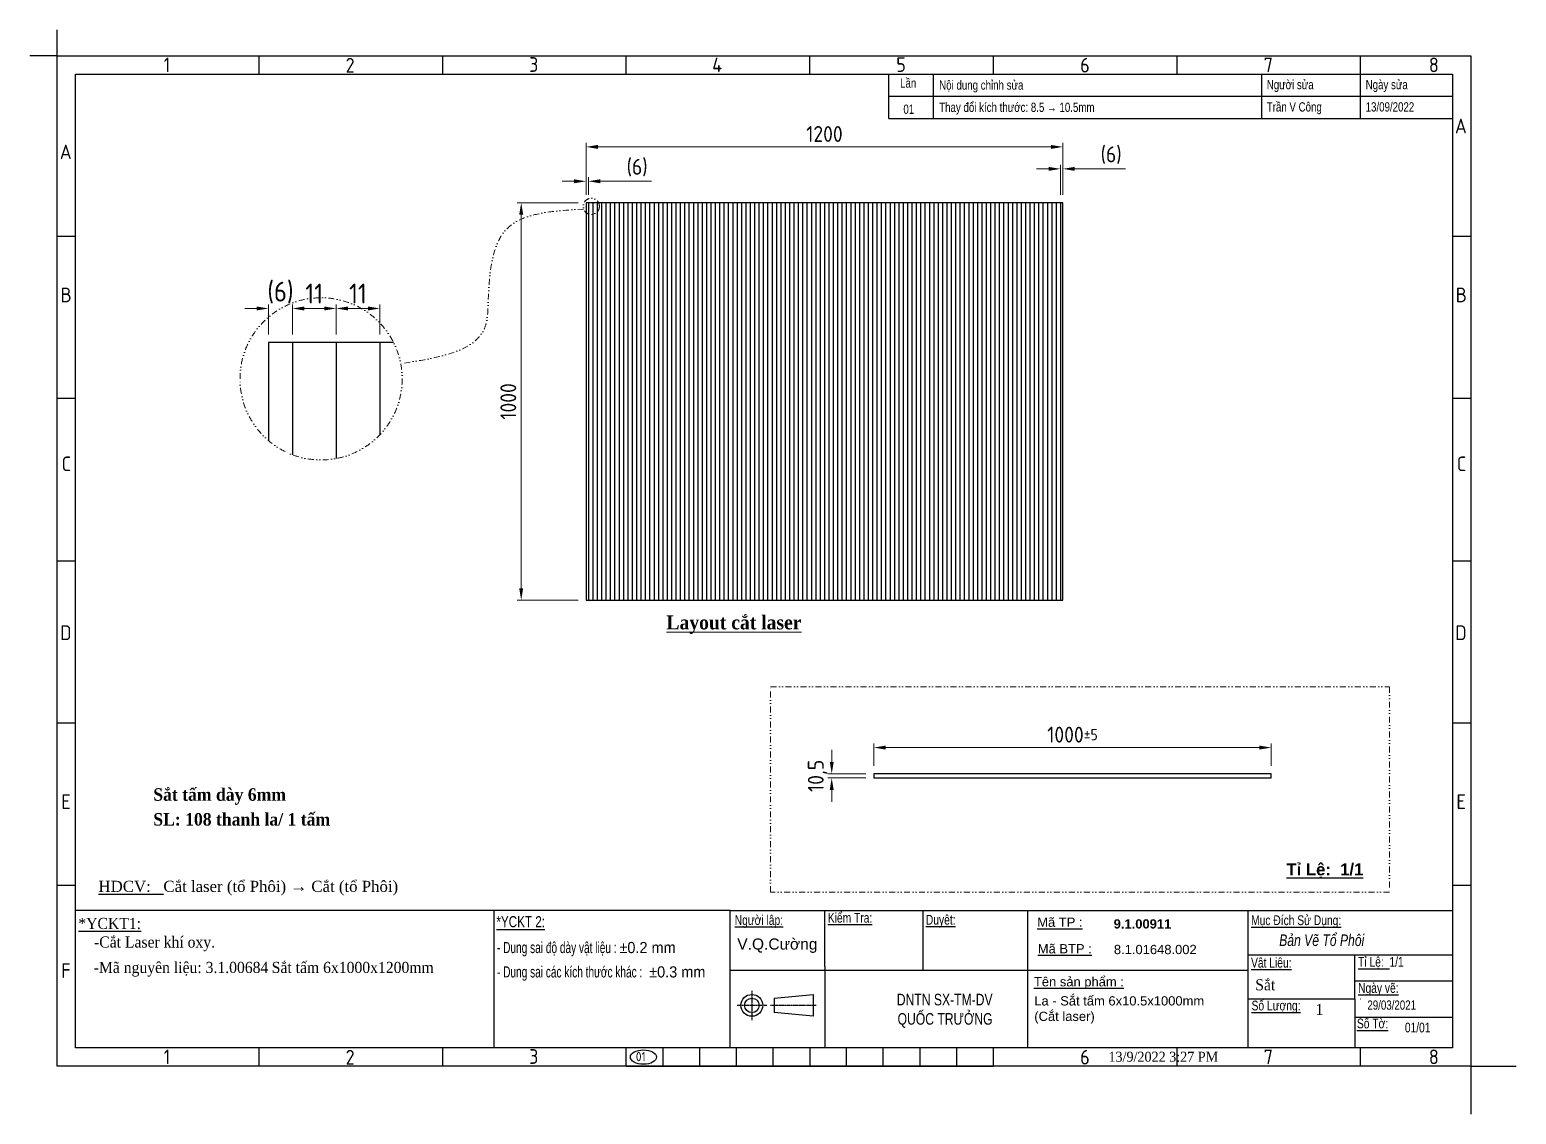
# Model space of a CAD drawing. Header units: millimetres. Extents: x -127318 to -46279, y 54276 to 57025.
# Drawn here: x -114175 to -110434, y 54296 to 57025 of the extents above; entities that cross this region are included whole.
import ezdxf

# ---------------------------------------------------------------- set-up
doc = ezdxf.new("R2010")
doc.units = ezdxf.units.MM
doc.header["$PDMODE"] = 2
for name, pattern in [('CENTER', [2, 1.25, -0.25, 0.25, -0.25]), ('CENTERX2', [4, 2.5, -0.5, 0.5, -0.5]), ('CONTPVMNIL', [0]), ('DIVIDE', [1.25, 0.5, -0.25, 0, -0.25, 0, -0.25])]:
    doc.linetypes.add(name, pattern=pattern)
doc.layers.get('0').update_dxf_attribs({"linetype": 'CONTPVMNIL'})
doc.layers.get('DEFPOINTS').update_dxf_attribs({"color": 6})
for name, color, linetype in [('CENTER', 1, 'CENTERX2'), ('FRAME050', 6, 'Continuous'), ('MAIN', 7, 'Continuous')]:
    doc.layers.add(name, color=color, linetype=linetype)
doc.layers.add('D KT', color=4, linetype='Continuous', lineweight=18)
doc.layers.add('d tam', color=2, linetype='CENTER', lineweight=9)
doc.styles.add('ISOCP', font='isocp')
doc.styles.add('Kich thuoc', font='isocp.shx', dxfattribs={"width": 0.78})
doc.styles.add('SLDTEXTSTYLE0', font='timesi.ttf', dxfattribs={"width": 0.933, "bigfont": 'bigfont'})
doc.styles.add('SLDTEXTSTYLE3', font='TXT', dxfattribs={"width": 0.65, "bigfont": 'bigfont'})
doc.styles.get("Standard").update_dxf_attribs({"font": 'isocp.shx'})
doc.styles.add('style1', font='arial.ttf', dxfattribs={"width": 0.75})
doc.dimstyles.new('dim 20', dxfattribs={"dimscale": 20, "dimtxt": 2.5, "dimasz": 1.5, "dimexe": 0.5, "dimexo": 1, "dimtad": 1, "dimtoh": 1, "dimtxsty": 'ISOCP', "dimcen": 0, "dimclrd": 3, "dimclre": 3, "dimclrt": 7, "dimadec": 0, "dimazin": 0, "dimtfac": 1, "dimtix": 1, "dimtofl": 0, "dimtmove": 0, "dimatfit": 3, "dimfxl": 1, "dimlwd": 5, "dimlwe": 5, "dimarcsym": 0})

# ---------------------------------------------------------------- blocks, each defined once
blk = doc.blocks.new('khung moi')
at = {"layer": 'FRAME050'}
for p, q in [((-261.36, 221.36), (-261.36, 225.32)), ((-221.76, 221.36), (-221.76, 225.32)), ((-182.16, 221.36), (-182.16, 225.32)), ((-142.56, 221.36), (-142.56, 225.32)), ((-102.96, 221.36), (-102.96, 225.32)), ((-63.36, 221.36), (-63.36, 225.32)), ((-23.76, 221.36), (-23.76, 225.32)), ((-300.96, 186.36), (-304.92, 186.36)), ((0, 186.36), (-3.96, 186.36)), ((-300.96, 151.36), (-304.92, 151.36)), ((0, 151.36), (-3.96, 151.36)), ((-304.92, 116.36), (-300.96, 116.36)), ((-3.96, 116.36), (0, 116.36)), ((-300.96, 81.36), (-304.92, 81.36)), ((0, 81.36), (-3.96, 81.36)), ((-300.96, 46.36), (-304.92, 46.36)), ((0, 46.36), (-3.96, 46.36)), ((-261.36, 7.4), (-261.36, 11.36)), ((-221.76, 7.4), (-221.76, 11.36)), ((-182.16, 7.4), (-182.16, 11.36)), ((-174.24, 7.4), (-174.24, 11.36)), ((-166.32, 7.4), (-166.32, 11.36)), ((-158.4, 7.4), (-158.4, 11.36)), ((-150.48, 7.4), (-150.48, 11.36)), ((-142.56, 11.36), (-142.56, 7.4)), ((-134.64, 7.4), (-134.64, 11.36)), ((-126.72, 7.4), (-126.72, 11.36)), ((-118.8, 7.4), (-118.8, 11.36)), ((-110.88, 7.4), (-110.88, 11.36)), ((-102.96, 7.4), (-102.96, 11.36)), ((-63.36, 7.4), (-63.36, 11.36)), ((-23.76, 7.4), (-23.76, 11.36)), ((-182.16, 7.4), (-102.96, 7.4))]:
    blk.add_line(p, q, dxfattribs=at)
at = {"layer": 'MAIN'}
for p, q in [((-304.92, 225.32), (-304.92, 230.92)), ((-304.92, 225.32), (-310.86, 225.32)), ((0, 7.4), (9.82, 7.4)), ((0, 7.4), (0, -3))]:
    blk.add_line(p, q, dxfattribs=at)
at = {"layer": 'MAIN', "color": 7, "linetype": 'Continuous'}
blk.add_lwpolyline([(-300.96, 221.36), (-3.96, 221.36), (-3.96, 11.36), (-300.96, 11.36)], close=True, dxfattribs=at)
at = {"layer": 'FRAME050', "style": 'ISOCP'}
for s, p in [('1', (-281.95, 221.76)), ('2', (-242.72, 221.68)), ('3', (-203.13, 221.83)), ('4', (-163.63, 221.76)), ('5', (-123.93, 221.83)), ('6', (-84.25, 221.69)), ('7', (-44.67, 221.76)), ('8', (-9.03, 221.76)), ('A', (-3.41, 208.57)), ('A', (-304.37, 203)), ('B', (-304.21, 172.14)), ('B', (-3.25, 172.14)), ('C', (-303.97, 135.71)), ('C', (-3.01, 135.71)), ('D', (-304.3, 99.28)), ('D', (-3.34, 99.28)), ('E', (-304.05, 62.84)), ('E', (-3.09, 62.84)), ('F', (-304.05, 26.41)), ('1', (-281.95, 7.8)), ('2', (-242.72, 7.72)), ('3', (-203.13, 7.87)), ('6', (-84.25, 7.73)), ('7', (-44.67, 7.8)), ('8', (-9.03, 7.8))]:
    blk.add_text(s, height=3.17, dxfattribs=at).set_placement(p)
blk = doc.blocks.new('yuiyu')
at = {"layer": 'D KT', "style": 'Kich thuoc', "width": 0.75}
blk.add_attdef('STT', (-17957.6, 19159.1), '', height=2.5, dxfattribs=at)
blk = doc.blocks.new('*D584')
at = {"layer": 'D KT', "color": 3, "lineweight": 5, "ltscale": 3, "transparency": 16777216}
for p, q in [((-112794.7, 56589.3), (-112947.9, 56589.3)), ((-112937.9, 56559.3), (-112937.9, 55619.3)), ((-112794.7, 55589.3), (-112947.9, 55589.3))]:
    blk.add_line(p, q, dxfattribs=at)
at = {"layer": 'D KT', "color": 3, "ltscale": 3, "transparency": 16777216}
for points in [[(-112942.9, 56559.3), (-112932.9, 56559.3), (-112937.9, 56589.3)], [(-112942.9, 55619.3), (-112932.9, 55619.3), (-112937.9, 55589.3)]]:
    blk.add_solid(points, dxfattribs=at)
at = {"layer": 'DEFPOINTS', "color": 0, "ltscale": 3, "transparency": 16777216}
for p in [(-112774.7, 56589.3), (-112937.9, 55589.3), (-112774.7, 55589.3)]:
    blk.add_point(p, dxfattribs=at)
at = {"layer": 'D KT', "color": 7, "ltscale": 3, "transparency": 16777216, "insert": (-112970.4, 56089.3), "char_height": 40, "attachment_point": 5, "rotation": 90, "style": 'ISOCP'}
blk.add_mtext('1000', dxfattribs=at)
blk = doc.blocks.new('*D581')
at = {"layer": 'D KT', "color": 3, "lineweight": 5, "ltscale": 3, "transparency": 16777216}
for p, q in [((-112774.7, 56609.3), (-112774.7, 56739.8)), ((-112744.7, 56729.8), (-111604.7, 56729.8)), ((-111574.7, 56609.3), (-111574.7, 56739.8))]:
    blk.add_line(p, q, dxfattribs=at)
at = {"layer": 'D KT', "color": 3, "ltscale": 3, "transparency": 16777216}
for points in [[(-112744.7, 56734.8), (-112744.7, 56724.8), (-112774.7, 56729.8)], [(-111604.7, 56734.8), (-111604.7, 56724.8), (-111574.7, 56729.8)]]:
    blk.add_solid(points, dxfattribs=at)
at = {"layer": 'DEFPOINTS', "color": 0, "ltscale": 3, "transparency": 16777216}
for p in [(-111574.7, 56729.8), (-112774.7, 56589.3), (-111574.7, 56589.3)]:
    blk.add_point(p, dxfattribs=at)
at = {"layer": 'D KT', "color": 7, "ltscale": 3, "transparency": 16777216, "insert": (-112174.7, 56762.3), "char_height": 40, "attachment_point": 5, "style": 'ISOCP'}
blk.add_mtext('1200', dxfattribs=at)
blk = doc.blocks.new('*D582')
at = {"color": 3, "lineweight": 5, "transparency": 16777216}
for p, q in [((-112804.7, 56643.3), (-112834.7, 56643.3)), ((-112774.7, 56609.3), (-112774.7, 56653.3)), ((-112768.7, 56609.3), (-112768.7, 56653.3)), ((-112738.7, 56643.3), (-112609.7, 56643.3))]:
    blk.add_line(p, q, dxfattribs=at)
at = {"color": 3, "transparency": 16777216}
for points in [[(-112804.7, 56648.3), (-112804.7, 56638.3), (-112774.7, 56643.3)], [(-112738.7, 56648.3), (-112738.7, 56638.3), (-112768.7, 56643.3)]]:
    blk.add_solid(points, dxfattribs=at)
at = {"layer": 'DEFPOINTS', "color": 0, "transparency": 16777216}
for p in [(-112768.7, 56643.3), (-112774.7, 56589.3), (-112768.7, 56589.3)]:
    blk.add_point(p, dxfattribs=at)
at = {"color": 7, "transparency": 16777216, "insert": (-112646.2, 56677.8), "char_height": 40, "attachment_point": 5, "style": 'ISOCP'}
blk.add_mtext('(6)', dxfattribs=at)
blk = doc.blocks.new('*D583')
at = {"color": 3, "lineweight": 5, "ltscale": 3, "transparency": 16777216}
for p, q in [((-111580.7, 56609.3), (-111580.7, 56684.5)), ((-111574.7, 56609.3), (-111574.7, 56684.5)), ((-111610.7, 56674.5), (-111640.7, 56674.5)), ((-111544.7, 56674.5), (-111416.7, 56674.5))]:
    blk.add_line(p, q, dxfattribs=at)
at = {"color": 3, "ltscale": 3, "transparency": 16777216}
for points in [[(-111610.7, 56679.5), (-111610.7, 56669.5), (-111580.7, 56674.5)], [(-111544.7, 56679.5), (-111544.7, 56669.5), (-111574.7, 56674.5)]]:
    blk.add_solid(points, dxfattribs=at)
at = {"layer": 'DEFPOINTS', "color": 0, "ltscale": 3, "transparency": 16777216}
for p in [(-111574.7, 56674.5), (-111580.7, 56589.3), (-111574.7, 56589.3)]:
    blk.add_point(p, dxfattribs=at)
at = {"color": 7, "ltscale": 3, "transparency": 16777216, "insert": (-111453.2, 56709), "char_height": 40, "attachment_point": 5, "style": 'ISOCP'}
blk.add_mtext('(6)', dxfattribs=at)
blk = doc.blocks.new('*D585')
at = {"color": 3, "lineweight": 5, "ltscale": 30, "transparency": 16777216}
for p, q in [((-112156.4, 55182.3), (-112156.4, 55212.3)), ((-112070.4, 55152.3), (-112166.4, 55152.3)), ((-112070.4, 55141.8), (-112166.4, 55141.8)), ((-112156.4, 55111.8), (-112156.4, 55081.8))]:
    blk.add_line(p, q, dxfattribs=at)
at = {"color": 3, "ltscale": 30, "transparency": 16777216}
for points in [[(-112161.4, 55182.3), (-112151.4, 55182.3), (-112156.4, 55152.3)], [(-112161.4, 55111.8), (-112151.4, 55111.8), (-112156.4, 55141.8)]]:
    blk.add_solid(points, dxfattribs=at)
at = {"layer": 'DEFPOINTS', "color": 0, "ltscale": 30, "transparency": 16777216}
for p in [(-112156.4, 55152.3), (-112050.4, 55152.3), (-112050.4, 55141.8)]:
    blk.add_point(p, dxfattribs=at)
at = {"color": 7, "ltscale": 30, "transparency": 16777216, "insert": (-112191.9, 55147.1), "char_height": 40, "attachment_point": 5, "rotation": 90, "style": 'ISOCP'}
blk.add_mtext('10,5', dxfattribs=at)
blk = doc.blocks.new('*D586')
at = {"color": 3, "lineweight": 5, "ltscale": 30, "transparency": 16777216}
for p, q in [((-112050.4, 55172.3), (-112050.4, 55228.3)), ((-111050.4, 55172.3), (-111050.4, 55228.3)), ((-112020.4, 55218.3), (-111080.4, 55218.3))]:
    blk.add_line(p, q, dxfattribs=at)
at = {"color": 3, "ltscale": 30, "transparency": 16777216}
for points in [[(-112020.4, 55223.3), (-112020.4, 55213.3), (-112050.4, 55218.3)], [(-111080.4, 55223.3), (-111080.4, 55213.3), (-111050.4, 55218.3)]]:
    blk.add_solid(points, dxfattribs=at)
at = {"layer": 'DEFPOINTS', "color": 0, "ltscale": 30, "transparency": 16777216}
for p in [(-111050.4, 55218.3), (-112050.4, 55152.3), (-111050.4, 55152.3)]:
    blk.add_point(p, dxfattribs=at)
at = {"color": 7, "ltscale": 30, "transparency": 16777216, "insert": (-111550.4, 55250.8), "char_height": 40, "attachment_point": 5, "style": 'ISOCP'}
blk.add_mtext('\\A1;1000{\\H28;±5}', dxfattribs=at)
blk = doc.blocks.new('*D587')
at = {"color": 3, "lineweight": 5, "ltscale": 30, "transparency": 16777216}
for p, q in [((-113603.8, 56323.2), (-113633.8, 56323.2)), ((-113573.8, 56257.5), (-113573.8, 56333.2)), ((-113513.8, 56257.5), (-113513.8, 56333.2)), ((-113483.8, 56323.2), (-113453.8, 56323.2))]:
    blk.add_line(p, q, dxfattribs=at)
at = {"color": 3, "ltscale": 30, "transparency": 16777216}
for points in [[(-113603.8, 56328.2), (-113603.8, 56318.2), (-113573.8, 56323.2)], [(-113483.8, 56328.2), (-113483.8, 56318.2), (-113513.8, 56323.2)]]:
    blk.add_solid(points, dxfattribs=at)
at = {"layer": 'DEFPOINTS', "color": 0, "ltscale": 30, "transparency": 16777216}
for p in [(-113573.8, 56323.2), (-113573.8, 56237.5), (-113513.8, 56237.5)]:
    blk.add_point(p, dxfattribs=at)
at = {"color": 7, "ltscale": 30, "transparency": 16777216, "insert": (-113543.8, 56363.2), "char_height": 50, "attachment_point": 5, "style": 'ISOCP'}
blk.add_mtext('(6)', dxfattribs=at)
blk = doc.blocks.new('*D588')
at = {"color": 3, "lineweight": 5, "ltscale": 30, "transparency": 16777216}
for p, q in [((-113513.8, 56257.5), (-113513.8, 56333.2)), ((-113483.8, 56323.2), (-113433.8, 56323.2)), ((-113403.8, 56257.5), (-113403.8, 56333.2))]:
    blk.add_line(p, q, dxfattribs=at)
at = {"color": 3, "ltscale": 30, "transparency": 16777216}
for points in [[(-113483.8, 56328.2), (-113483.8, 56318.2), (-113513.8, 56323.2)], [(-113433.8, 56328.2), (-113433.8, 56318.2), (-113403.8, 56323.2)]]:
    blk.add_solid(points, dxfattribs=at)
at = {"layer": 'DEFPOINTS', "color": 0, "ltscale": 30, "transparency": 16777216}
for p in [(-113403.8, 56323.2), (-113513.8, 56237.5), (-113403.8, 56237.5)]:
    blk.add_point(p, dxfattribs=at)
at = {"color": 7, "ltscale": 30, "transparency": 16777216, "insert": (-113458.8, 56360.7), "char_height": 50, "attachment_point": 5, "style": 'ISOCP'}
blk.add_mtext('11', dxfattribs=at)
blk = doc.blocks.new('*D589')
at = {"color": 3, "lineweight": 5, "ltscale": 30, "transparency": 16777216}
for p, q in [((-113403.8, 56257.5), (-113403.8, 56333.2)), ((-113373.8, 56323.2), (-113323.8, 56323.2)), ((-113293.8, 56257.5), (-113293.8, 56333.2))]:
    blk.add_line(p, q, dxfattribs=at)
at = {"color": 3, "ltscale": 30, "transparency": 16777216}
for points in [[(-113373.8, 56328.2), (-113373.8, 56318.2), (-113403.8, 56323.2)], [(-113323.8, 56328.2), (-113323.8, 56318.2), (-113293.8, 56323.2)]]:
    blk.add_solid(points, dxfattribs=at)
at = {"layer": 'DEFPOINTS', "color": 0, "ltscale": 30, "transparency": 16777216}
for p in [(-113293.8, 56323.2), (-113403.8, 56237.5), (-113293.8, 56237.5)]:
    blk.add_point(p, dxfattribs=at)
at = {"color": 7, "ltscale": 30, "transparency": 16777216, "insert": (-113348.8, 56360.7), "char_height": 50, "attachment_point": 5, "style": 'ISOCP'}
blk.add_mtext('11', dxfattribs=at)

msp = doc.modelspace()

# ---------------------------------------------------------------- linework, layer by layer
at = {"ltscale": 30}
for p, q in [((-112768.695, 56589.313), (-112768.695, 55589.313)), ((-112757.695, 56589.313), (-112757.695, 55589.313)), ((-112746.695, 56589.313), (-112746.695, 55589.313)), ((-112735.695, 56589.313), (-112735.695, 55589.313)), ((-112724.695, 56589.313), (-112724.695, 55589.313)), ((-112713.695, 56589.313), (-112713.695, 55589.313)), ((-112702.695, 56589.313), (-112702.695, 55589.313)), ((-112691.695, 56589.313), (-112691.695, 55589.313)), ((-112680.695, 56589.313), (-112680.695, 55589.313)), ((-112669.695, 56589.313), (-112669.695, 55589.313)), ((-112658.695, 56589.313), (-112658.695, 55589.313)), ((-112647.695, 56589.313), (-112647.695, 55589.313)), ((-112636.695, 56589.313), (-112636.695, 55589.313)), ((-112625.695, 56589.313), (-112625.695, 55589.313)), ((-112614.695, 56589.313), (-112614.695, 55589.313)), ((-112603.695, 56589.313), (-112603.695, 55589.313)), ((-112592.695, 56589.313), (-112592.695, 55589.313)), ((-112581.695, 56589.313), (-112581.695, 55589.313)), ((-112570.695, 56589.313), (-112570.695, 55589.313)), ((-112559.695, 56589.313), (-112559.695, 55589.313)), ((-112548.695, 56589.313), (-112548.695, 55589.313)), ((-112537.695, 56589.313), (-112537.695, 55589.313)), ((-112526.695, 56589.313), (-112526.695, 55589.313)), ((-112515.695, 56589.313), (-112515.695, 55589.313)), ((-112504.695, 56589.313), (-112504.695, 55589.313)), ((-112493.695, 56589.313), (-112493.695, 55589.313)), ((-112482.695, 56589.313), (-112482.695, 55589.313)), ((-112471.695, 56589.313), (-112471.695, 55589.313)), ((-112460.695, 56589.313), (-112460.695, 55589.313)), ((-112449.695, 56589.313), (-112449.695, 55589.313)), ((-112438.695, 56589.313), (-112438.695, 55589.313)), ((-112427.695, 56589.313), (-112427.695, 55589.313)), ((-112416.695, 56589.313), (-112416.695, 55589.313)), ((-112405.695, 56589.313), (-112405.695, 55589.313)), ((-112394.695, 56589.313), (-112394.695, 55589.313)), ((-112383.695, 56589.313), (-112383.695, 55589.313)), ((-112372.695, 56589.313), (-112372.695, 55589.313)), ((-112361.695, 56589.313), (-112361.695, 55589.313)), ((-112350.695, 56589.313), (-112350.695, 55589.313)), ((-112339.695, 56589.313), (-112339.695, 55589.313)), ((-112328.695, 56589.313), (-112328.695, 55589.313)), ((-112317.695, 56589.313), (-112317.695, 55589.313)), ((-112306.695, 56589.313), (-112306.695, 55589.313)), ((-112295.695, 56589.313), (-112295.695, 55589.313)), ((-112284.695, 56589.313), (-112284.695, 55589.313)), ((-112273.695, 56589.313), (-112273.695, 55589.313)), ((-112262.695, 56589.313), (-112262.695, 55589.313)), ((-112251.695, 56589.313), (-112251.695, 55589.313)), ((-112240.695, 56589.313), (-112240.695, 55589.313)), ((-112229.695, 56589.313), (-112229.695, 55589.313)), ((-112218.695, 56589.313), (-112218.695, 55589.313)), ((-112207.695, 56589.313), (-112207.695, 55589.313)), ((-112196.695, 56589.313), (-112196.695, 55589.313)), ((-112185.695, 56589.313), (-112185.695, 55589.313)), ((-112174.695, 56589.313), (-112174.695, 55589.313)), ((-112163.695, 56589.313), (-112163.695, 55589.313)), ((-112152.695, 56589.313), (-112152.695, 55589.313)), ((-112141.695, 56589.313), (-112141.695, 55589.313)), ((-112130.695, 56589.313), (-112130.695, 55589.313)), ((-112119.695, 56589.313), (-112119.695, 55589.313)), ((-112108.695, 56589.313), (-112108.695, 55589.313)), ((-112097.695, 56589.313), (-112097.695, 55589.313)), ((-112086.695, 56589.313), (-112086.695, 55589.313)), ((-112075.695, 56589.313), (-112075.695, 55589.313)), ((-112064.695, 56589.313), (-112064.695, 55589.313)), ((-112053.695, 56589.313), (-112053.695, 55589.313)), ((-112042.695, 56589.313), (-112042.695, 55589.313)), ((-112031.695, 56589.313), (-112031.695, 55589.313)), ((-112020.695, 56589.313), (-112020.695, 55589.313)), ((-112009.695, 56589.313), (-112009.695, 55589.313)), ((-111998.695, 56589.313), (-111998.695, 55589.313)), ((-111987.695, 56589.313), (-111987.695, 55589.313)), ((-111976.695, 56589.313), (-111976.695, 55589.313)), ((-111965.695, 56589.313), (-111965.695, 55589.313)), ((-111954.695, 56589.313), (-111954.695, 55589.313)), ((-111943.695, 56589.313), (-111943.695, 55589.313)), ((-111932.695, 56589.313), (-111932.695, 55589.313)), ((-111921.695, 56589.313), (-111921.695, 55589.313)), ((-111910.695, 56589.313), (-111910.695, 55589.313)), ((-111899.695, 56589.313), (-111899.695, 55589.313)), ((-111888.695, 56589.313), (-111888.695, 55589.313)), ((-111877.695, 56589.313), (-111877.695, 55589.313)), ((-111866.695, 56589.313), (-111866.695, 55589.313)), ((-111855.695, 56589.313), (-111855.695, 55589.313)), ((-111844.695, 56589.313), (-111844.695, 55589.313)), ((-111833.695, 56589.313), (-111833.695, 55589.313)), ((-111822.695, 56589.313), (-111822.695, 55589.313)), ((-111811.695, 56589.313), (-111811.695, 55589.313)), ((-111800.695, 56589.313), (-111800.695, 55589.313)), ((-111789.695, 56589.313), (-111789.695, 55589.313)), ((-111778.695, 56589.313), (-111778.695, 55589.313)), ((-111767.695, 56589.313), (-111767.695, 55589.313)), ((-111756.695, 56589.313), (-111756.695, 55589.313)), ((-111745.695, 56589.313), (-111745.695, 55589.313)), ((-111734.695, 56589.313), (-111734.695, 55589.313)), ((-111723.695, 56589.313), (-111723.695, 55589.313)), ((-111712.695, 56589.313), (-111712.695, 55589.313)), ((-111701.695, 56589.313), (-111701.695, 55589.313)), ((-111690.695, 56589.313), (-111690.695, 55589.313)), ((-111679.695, 56589.313), (-111679.695, 55589.313)), ((-111668.695, 56589.313), (-111668.695, 55589.313)), ((-111657.695, 56589.313), (-111657.695, 55589.313)), ((-111646.695, 56589.313), (-111646.695, 55589.313)), ((-111635.695, 56589.313), (-111635.695, 55589.313)), ((-111624.695, 56589.313), (-111624.695, 55589.313)), ((-111613.695, 56589.313), (-111613.695, 55589.313)), ((-111602.695, 56589.313), (-111602.695, 55589.313)), ((-111591.695, 56589.313), (-111591.695, 55589.313)), ((-111580.695, 56589.313), (-111580.695, 55589.313)), ((-113513.772, 56237.456), (-113513.772, 55955.214)), ((-113403.772, 56237.456), (-113403.772, 55945.534)), ((-113293.772, 56237.456), (-113293.772, 56005.339))]:
    msp.add_line(p, q, dxfattribs=at)
for p, q in [((-112411.636, 54808.354), (-114059.381, 54808.354)), ((-113007.191, 54808.354), (-113007.191, 54463.103)), ((-111927.41, 54808.354), (-111927.41, 54657.823)), ((-111108.543, 54696.907), (-111108.543, 54808.354)), ((-112173.69, 54667.394), (-112173.69, 54463.103)), ((-112411.636, 54657.823), (-111663.149, 54657.823)), ((-110839.741, 54631.257), (-110594.381, 54631.257)), ((-110839.741, 54539.757), (-110594.381, 54539.757))]:
    msp.add_line(p, q)
at = {"linetype": 'ByBlock'}
msp.add_line((-110839.741, 54586.303), (-110839.741, 54463.103), dxfattribs=at)
at = {"ltscale": 3}
msp.add_lwpolyline([(-111574.695, 55589.313), (-111574.695, 56589.313), (-112774.695, 56589.313), (-112774.695, 55589.313)], close=True, dxfattribs=at)
msp.add_lwpolyline([(-113259.071, 56237.456), (-113573.772, 56237.456), (-113573.772, 55990.635)], dxfattribs=at)
at = {"ltscale": 30}
msp.add_lwpolyline([(-112050.424, 55141.845), (-111050.424, 55141.845), (-111050.424, 55152.345), (-112050.424, 55152.345)], close=True, dxfattribs=at)
msp.add_ellipse((-112630.332, 54439.467), major_axis=(-32.79, 0), ratio=0.55171628)
at = {"layer": 'CENTER'}
for p, q in [((-112357.378, 54606.232), (-112357.378, 54532.44)), ((-112320.091, 54569.582), (-112394.664, 54569.582)), ((-112195.947, 54569.582), (-112311.281, 54569.582))]:
    msp.add_line(p, q, dxfattribs=at)
at = {"layer": 'd tam', "linetype": 'DIVIDE', "ltscale": 30}
msp.add_lwpolyline([(-112310.109, 55371.455), (-110753.018, 55371.455), (-110753.018, 54854.33), (-112310.109, 54854.33)], close=True, dxfattribs=at)
for centre, radius in [((-112761.473, 56580.175), 20.408), ((-113441.55, 56146.084), 204.077)]:
    msp.add_circle(centre, radius, dxfattribs=at)
msp.add_open_spline([(-112780.721, 56573.394), (-112859.325, 56568.762), (-113013.556, 56559.674), (-113019.155, 56380.549), (-113026.214, 56217.752), (-113142.306, 56199.778), (-113241.118, 56184.48)], degree=3, knots=[0, 0, 0, 0, 204.24861453, 400.76273969, 442.44593471, 680.79453671, 680.79453671, 680.79453671, 680.79453671], dxfattribs=at)
at = {"layer": 'DEFPOINTS'}
msp.add_lwpolyline([(-114105.581, 56959.303), (-110548.181, 56959.303), (-110548.181, 54416.903), (-114105.581, 54416.903)], close=True, dxfattribs=at)
at = {"layer": 'MAIN'}
for p, q in [((-112012.604, 56857.103), (-112012.604, 56913.103)), ((-111900.604, 56857.103), (-111900.604, 56913.103)), ((-111074.281, 56857.103), (-111074.281, 56913.103)), ((-110825.381, 56857.103), (-110825.381, 56913.103)), ((-112012.604, 56857.103), (-110594.381, 56857.103)), ((-112012.604, 56801.103), (-112012.604, 56857.103)), ((-111900.604, 56801.103), (-111900.604, 56857.103)), ((-111074.281, 56801.103), (-111074.281, 56857.103)), ((-110825.381, 56801.103), (-110825.381, 56857.103)), ((-112012.604, 56801.103), (-110594.381, 56801.103)), ((-112411.636, 54808.354), (-110594.381, 54808.354)), ((-112411.636, 54463.103), (-112411.636, 54808.354)), ((-112173.69, 54667.394), (-112173.69, 54808.354)), ((-111663.149, 54463.103), (-111663.149, 54808.354)), ((-111109.243, 54696.907), (-110594.381, 54696.907)), ((-111108.543, 54463.103), (-111108.543, 54696.907)), ((-110839.741, 54586.303), (-110839.741, 54696.907)), ((-111663.149, 54657.823), (-111108.543, 54657.823)), ((-112301.438, 54587.878), (-112203.113, 54597.025)), ((-112301.438, 54587.878), (-112301.438, 54551.287)), ((-112203.113, 54597.025), (-112203.113, 54542.14)), ((-111108.543, 54586.303), (-110839.741, 54586.303)), ((-110826.318, 54586.303), (-110825.828, 54586.303)), ((-112203.113, 54542.14), (-112301.438, 54551.287))]:
    msp.add_line(p, q, dxfattribs=at)
for radius in [27.443, 18.295]:
    msp.add_circle((-112357.378, 54569.582), radius, dxfattribs=at)

# ---------------------------------------------------------------- block references
at = {"xscale": 11.66666666666667, "yscale": 11.66666666666667, "zscale": 11.66666666666667}
msp.add_blockref('khung moi', (-110548.181, 54330.523), dxfattribs=at)
at = {"layer": 'D KT'}
ref = msp.add_blockref('yuiyu', (-58337.628, -1379.201), dxfattribs=dict(at, xscale=2.916666666666667, yscale=2.916666666666667, zscale=2.916666666666667))
ref.add_attrib('STT', '01/01', (-110713.874, 54501.583), dxfattribs={"height": 24.5, "style": 'style1', "width": 0.75})

# ---------------------------------------------------------------- texts
at = {"attachment_point": 1}
for s, insert, char_height, style in [('Lần', (-111984.41, 56902.058), 23.3333, 'style1'), ('Nội dung chỉnh sửa', (-111886.003, 56897.154), 23.33333, 'style1'), ('Người sửa ', (-111061.542, 56898.181), 23.3333, 'style1'), ('Ngày sửa ', (-110812.641, 56898.181), 23.3333, 'style1'), ('01', (-111976.014, 56836.342), 23.3333, 'style1'), ('Trần V Công', (-111061.542, 56842.181), 23.33333, 'style1'), ('13/09/2022', (-110812.641, 56842.181), 23.3333, 'style1'), ('{\\LNgười lập:}', (-112400.557, 54796.624), 24.64, 'style1'), ('{\\LKiểm Tra:}', (-112166.205, 54802.319), 24.64, 'style1'), ('{\\LDuyệt:}', (-111919.418, 54797.284), 24.64, 'style1'), ('{\\LMục Đích Sử Dụng:}', (-111100.882, 54796.151), 24.64, 'style1'), ('{\\LVật Liệu:}', (-111101.03, 54689.243), 24.64, 'style1'), ('{\\fTimes New Roman|b0|i0|c0|p18;Sắt}', (-111090.486, 54635.397), 28, 'SLDTEXTSTYLE0'), ('{\\LNgày vẽ:}', (-110831.659, 54625.655), 24.64, 'style1'), ('{\\LSố Lượng:}', (-111099.77, 54581.522), 24.64, 'style1'), ('29/03/2021', (-110808.239, 54581.998), 23.3333, 'style1'), ('{\\LSố Tờ:} ', (-110834.579, 54536.341), 24.64, 'style1')]:
    msp.add_mtext(s, dxfattribs=dict(at, insert=insert, char_height=char_height, style=style))
for s, insert, char_height, width, style in [('Thay đổi kích thước: 8.5 → 10.5mm', (-111886.003, 56841.154), 23.33333, 432.32742, 'style1'), ('{\\fTimes New Roman|b0|i0|c0|p18;\\W1;\\LHDCV:\\l   Cắt laser (tổ Phôi) → Cắt (tổ Phôi)}', (-114001.757, 54883.082), 28, 968.26273, 'SLDTEXTSTYLE0'), ('{\\fTimes New Roman|b0|i0|c0|p18;\\L*YCKT1:\\l   \\W0.933;\\P    -Cắt Laser khí oxy.}', (-114052.493, 54789.734), 28, 968.26273, 'SLDTEXTSTYLE0'), ('{\\L*YCKT 2:}', (-113000.303, 54794.167), 28, 338.00853, 'style1'), ('{\\fArial|b0|i0|c0|p34;\\W1;V.Q.Cường}', (-112394.102, 54737.996), 28, 1354.54923, 'SLDTEXTSTYLE0'), ('{\\fTimes New Roman|b0|i0|c0|p18;-\\W0.933;Mã nguyên liệu: 3.1.00684^ISắt tấm 6x1000x1200mm}', (-114013.789, 54679.063), 28, 988.07433, 'SLDTEXTSTYLE0'), ('{\\LTỉ Lệ:}  1/1', (-110831.634, 54691.448), 24.64, 269.06487, 'style1'), ('\\pi366.6447;DNTN SX-TM-DV\\P\\pi368.60667;QUỐC TRƯỞNG', (-112359.27, 54598.761), 29.16667, 761.30241, 'style1'), ('\\pxqc;{\\fTimes New Roman|b0|i0|c0|p18;1}', (-110932.141, 54573.49), 28, 6.86574, 'SLDTEXTSTYLE0')]:
    msp.add_mtext(s, dxfattribs=dict(at, insert=insert, char_height=char_height, width=width, style=style))
for s, insert, char_height, width in [('{\\fArial|b1|i0|c0|p34;\\LTỉ Lệ:  1/1}', (-111011.829, 54926.786), 30, 269.06487), ('{\\fArial|b0|i0|c0|p34;La - Sắt tấm 6x10.5x1000mm (Cắt laser)}', (-111646.6, 54592.628), 23.33333, 479.26314), ('01', (-112649.471, 54452.231), 23.3333, 24.50884)]:
    msp.add_mtext(s, dxfattribs=dict(at, insert=insert, char_height=char_height, width=width))
at = {"color": 0, "attachment_point": 1}
for s, insert, char_height, width, style in [('{\\fArial|b0|i0|c0|p34;\\W1;\\L\\C256;Mã TP :}', (-111639.263, 54790.573), 23.33333, 162.09854, 'SLDTEXTSTYLE3'), ('{\\fArial|b1|i0|c0|p34;\\W1;\\C256;9.1.00911}', (-111446.851, 54786.242), 23.33333, 162.09854, 'SLDTEXTSTYLE3'), ('{\\fArial|b0|i0|c0|p34; - Dung sai độ dày vật liệu : \\W0.933;%%P0.2 mm}', (-113005.914, 54729.149), 28, 940.18245, 'SLDTEXTSTYLE3'), ('{\\fArial|b0|i0|c0|p34;\\W1;\\L\\C256;Mã BTP :}', (-111637.765, 54723.776), 23.33333, 162.09854, 'SLDTEXTSTYLE3'), ('{\\W1;\\C256;8.1.01648.002}', (-111446.281, 54721.842), 23.33333, 154.58954, 'style1'), ('{\\fArial|b0|i0|c0|p34; - Dung sai các kích thước khác : \\W0.933; %%P0.3 mm}', (-113005.914, 54667.858), 28, 940.18245, 'SLDTEXTSTYLE3'), ('{\\fArial|b0|i0|c0|p34;\\W1;\\L\\C256;Tên sản phẩm :}', (-111647.517, 54640.751), 23.33333, 237.48826, 'SLDTEXTSTYLE3')]:
    msp.add_mtext(s, dxfattribs=dict(at, insert=insert, char_height=char_height, width=width, style=style))
at = {"layer": 'D KT', "ltscale": 3, "width": 2317.34455, "attachment_point": 1, "style": 'SLDTEXTSTYLE0'}
for s, insert, char_height in [('{\\fTimes New Roman|b1|i0|c0|p18;\\LLayout cắt laser}', (-112572.339, 55550.751), 35), ('{\\fTimes New Roman|b1|i0|c0|p18;Sắt tấm dày 6mm}', (-113863.931, 55115.951), 31.5), ('{\\fTimes New Roman|b1|i0|c0|p18;SL: 108 thanh la/ 1 tấm}', (-113863.931, 55053.506), 31.5)]:
    msp.add_mtext(s, dxfattribs=dict(at, insert=insert, char_height=char_height))
at = {"layer": 'D KT', "attachment_point": 1}
for s, insert, char_height, width, style in [('{\\fArial|b0|i1|c0|p34;Bản Vẽ Tổ Phôi}', (-111030.181, 54748.121), 29.16667, 554.32365, 'style1'), ('{\\fTimes New Roman|b0|i0|c0|p18;13/9/2022 3:27 PM}', (-111459.958, 54452.898), 25.2, 1012.64408, 'SLDTEXTSTYLE0')]:
    msp.add_mtext(s, dxfattribs=dict(at, insert=insert, char_height=char_height, width=width, style=style))

# ---------------------------------------------------------------- dimensions: what is measured, and where the dimension line sits
at = {"ltscale": 3}
dim = msp.add_linear_dim(base=(-111574.695, 56674.541), p1=(-111580.695, 56589.313), p2=(-111574.695, 56589.313), text='(<>)', dimstyle='dim 20', override={"dimtxt": 2, "dimdec": 0}, dxfattribs=at)
dim.commit()
dim.dimension.update_dxf_attribs({"geometry": '*D583', "text_midpoint": (-111453.211, 56674.541), "dimtype": 160})
dim = msp.add_linear_dim(base=(-112768.695, 56643.284), p1=(-112774.695, 56589.313), p2=(-112768.695, 56589.313), text='(<>)', dimstyle='dim 20', override={"dimtxt": 2})
dim.commit()
dim.dimension.update_dxf_attribs({"geometry": '*D582', "text_midpoint": (-112646.188, 56643.284), "dimtype": 160})
at = {"ltscale": 30}
dim = msp.add_linear_dim(base=(-113573.772, 56323.185), p1=(-113513.772, 56237.456), p2=(-113573.772, 56237.456), text='(<>)', dimstyle='dim 20', override={"dimlfac": 0.1}, dxfattribs=at)
dim.commit()
dim.dimension.update_dxf_attribs({"geometry": '*D587', "text_midpoint": (-113543.772, 56363.185)})
for base, p1, p2, override, picture, middle in [((-113403.772, 56323.185), (-113513.772, 56237.456), (-113403.772, 56237.456), {"dimlfac": 0.1, "dimtmove": 1}, '*D588', (-113458.772, 56360.685)), ((-113293.772, 56323.185), (-113403.772, 56237.456), (-113293.772, 56237.456), {"dimlfac": 0.1, "dimtmove": 1}, '*D589', (-113348.772, 56360.685)), ((-111050.424, 55218.258), (-112050.424, 55152.345), (-111050.424, 55152.345), {"dimtxt": 2, "dimgap": 0.625, "dimtol": 1, "dimlim": 0, "dimtp": 5, "dimtm": 5, "dimtfac": 0.7, "dimtolj": 1}, '*D586', (-111550.424, 55250.758))]:
    dim = msp.add_linear_dim(base=base, p1=p1, p2=p2, dimstyle='dim 20', override=override, dxfattribs=at)
    dim.commit()
    dim.dimension.update_dxf_attribs({"geometry": picture, "text_midpoint": middle})
dim = msp.add_linear_dim(base=(-112156.368, 55152.345), p1=(-112050.424, 55141.845), p2=(-112050.424, 55152.345), angle=90, dimstyle='dim 20', override={"dimtxt": 2}, dxfattribs=at)
dim.commit()
dim.dimension.update_dxf_attribs({"geometry": '*D585', "text_midpoint": (-112191.868, 55147.095)})
at = {"layer": 'D KT', "ltscale": 3}
dim = msp.add_linear_dim(base=(-111574.695, 56729.769), p1=(-112774.695, 56589.313), p2=(-111574.695, 56589.313), dimstyle='dim 20', override={"dimtxt": 2}, dxfattribs=at)
dim.commit()
dim.dimension.update_dxf_attribs({"geometry": '*D581', "text_midpoint": (-112174.695, 56762.273)})
dim = msp.add_linear_dim(base=(-112937.943, 55589.313), p1=(-112774.695, 56589.313), p2=(-112774.695, 55589.313), angle=90, dimstyle='dim 20', override={"dimtxt": 2}, dxfattribs=at)
dim.commit()
dim.dimension.update_dxf_attribs({"geometry": '*D584', "text_midpoint": (-112970.443, 56089.313)})

doc.saveas('drawing.dxf')
